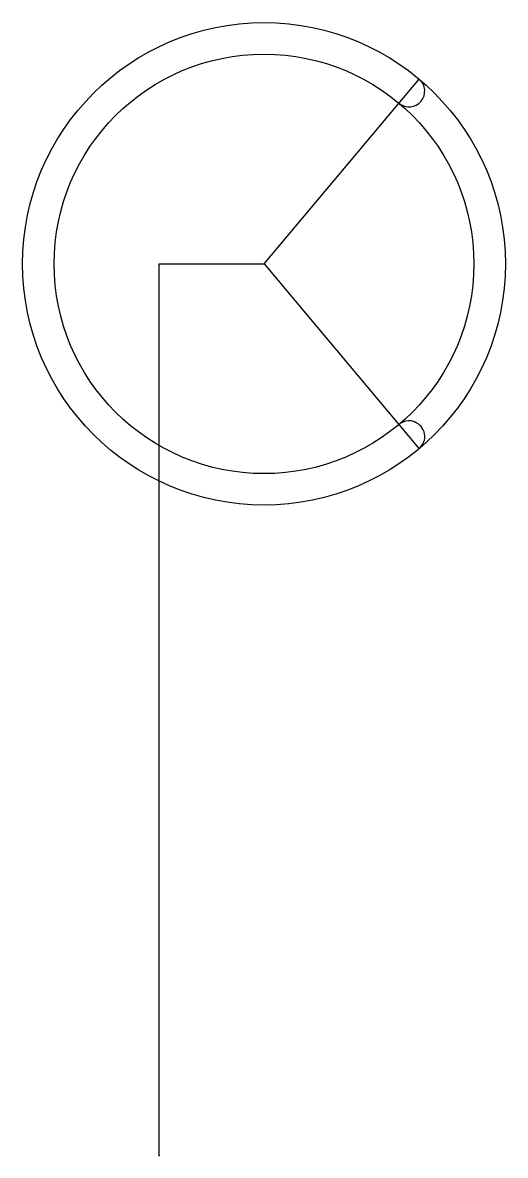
# Model space of a CAD drawing. Header units: millimetres. Extents: x -13 to 33, y 0 to 108.
import ezdxf

# ---------------------------------------------------------------- set-up
doc = ezdxf.new("R2010")
doc.units = ezdxf.units.MM
doc.layers.get('0').update_dxf_attribs({"linetype": 'CONTINUOUS'})

msp = doc.modelspace()

# ---------------------------------------------------------------- linework, layer by layer
for p, q in [((10, 85), (24.78, 102.62)), ((0, 0), (0, 85)), ((0, 85), (10, 85)), ((10, 85), (24.78, 67.38))]:
    msp.add_line(p, q)
for radius in [23, 20]:
    msp.add_circle((10, 85), radius)
for centre, start, end in [((23.82, 101.47), -130, 50), ((23.82, 68.53), -50, 130)]:
    msp.add_arc(centre, 1.5, start, end)
msp.add_point((0, 0))

doc.saveas('drawing.dxf')
